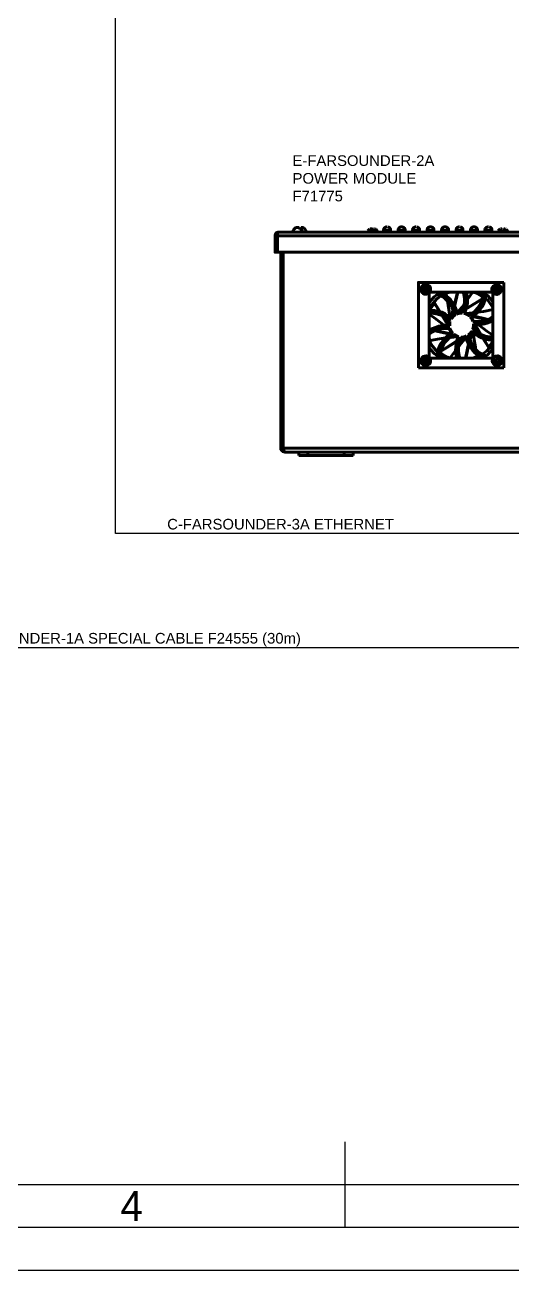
# Model space of a CAD drawing. Header units: millimetres. Extents: x 132530 to 133404, y 33424 to 34046.
# Drawn here: x 132707.1 to 132764.1, y 33424.2 to 33569.7 of the extents above; entities that cross this region are included whole.
import ezdxf

# ---------------------------------------------------------------- set-up
doc = ezdxf.new("R2010")
doc.units = ezdxf.units.MM
doc.layers.add('MAINS-Cajetin', color=73, linetype='Continuous')
doc.layers.add('P', color=250, linetype='Continuous', lineweight=100)

# ---------------------------------------------------------------- blocks, each defined once
blk = doc.blocks.new('Formato A3')
at = {"layer": 'MAINS-Cajetin'}
for points in [[(0, 0), (420, 0), (420, 297), (0, 297)], [(15, 5), (415, 5), (415, 292), (15, 292)], [(20, 10), (410, 10), (410, 287), (20, 287)]]:
    blk.add_lwpolyline(points, close=True, dxfattribs=at)
blk.add_lwpolyline([(215, 5), (215, 15)], dxfattribs=at)
at = {"layer": 'MAINS-Cajetin', "insert": (190, 7.5), "char_height": 3.5, "width": 4.44, "attachment_point": 5}
blk.add_mtext('4', dxfattribs=at)

msp = doc.modelspace()

# ---------------------------------------------------------------- linework, layer by layer
at = {"color": 3}
for p, q in [((132717.71, 33510.26), (132717.71, 33655.7)), ((132770.89, 33510.26), (132717.71, 33510.26)), ((132691.3, 33496.96), (132781.47, 33496.93))]:
    msp.add_line(p, q, dxfattribs=at)
at = {"layer": 'P', "color": 7}
for points in [[(132736.64, 33543.13), (132736.36, 33543.13), (132736.36, 33545.04), (132736.36, 33545.14), (132736.4, 33545.25), (132736.47, 33545.35), (132736.54, 33545.42)], [(132736.82, 33545.49), (132736.68, 33545.46), (132736.54, 33545.42)], [(132736.64, 33545.25), (132736.54, 33545.42)], [(132736.82, 33545.49), (132796.47, 33545.49), (132796.54, 33545.46), (132796.62, 33545.42), (132796.62, 33545.25), (132796.62, 33545.14), (132796.62, 33545.04), (132736.64, 33545.04)], [(132736.82, 33545.49), (132736.71, 33545.46), (132736.64, 33545.42), (132736.64, 33545.25), (132736.64, 33545.14), (132736.64, 33545.04)], [(132736.64, 33545.25), (132736.64, 33545.04), (132736.64, 33543.13)], [(132796.62, 33543.13), (132736.64, 33543.13), (132736.64, 33545.04)], [(132738.83, 33546.02), (132738.76, 33545.99), (132738.62, 33545.88), (132738.51, 33545.67), (132738.48, 33545.49)], [(132738.8, 33545.99), (132738.58, 33545.88), (132738.48, 33545.67), (132738.48, 33545.49)], [(132738.97, 33546.02), (132738.83, 33546.02)], [(132738.97, 33546.02), (132738.87, 33546.02)], [(132739.18, 33546.02), (132739.08, 33546.02), (132739.01, 33546.02)], [(132739.25, 33545.78), (132739.25, 33545.88), (132739.22, 33545.95), (132739.18, 33546.02)], [(132739.22, 33545.95), (132739.25, 33546.02)], [(132739.25, 33545.78), (132739.32, 33545.78)], [(132739.25, 33545.78), (132739.5, 33545.78), (132739.54, 33545.64), (132739.54, 33545.49)], [(132739.32, 33546.02), (132739.32, 33545.78)], [(132739.36, 33545.78), (132739.36, 33546.02)], [(132739.39, 33546.02), (132739.47, 33545.95), (132739.5, 33545.78)], [(132739.5, 33546.02), (132739.43, 33546.02)], [(132739.61, 33546.02), (132739.5, 33546.02)], [(132739.96, 33545.49), (132739.96, 33545.67), (132739.85, 33545.88), (132739.68, 33545.99), (132739.57, 33546.02)], [(132739.99, 33545.49), (132739.96, 33545.67), (132739.85, 33545.88), (132739.68, 33545.99), (132739.61, 33546.02)], [(132747.44, 33545.81), (132747.37, 33545.78), (132747.3, 33545.71), (132747.23, 33545.64)], [(132747.23, 33545.6), (132747.23, 33545.49)], [(132748.32, 33545.6), (132748.14, 33545.6), (132748, 33545.6), (132747.83, 33545.6), (132747.65, 33545.6), (132747.47, 33545.6), (132747.33, 33545.6), (132747.23, 33545.6)], [(132747.54, 33545.88), (132747.47, 33545.85)], [(132747.65, 33545.88), (132747.54, 33545.88)], [(132747.72, 33545.88), (132747.65, 33545.88)], [(132747.72, 33545.81), (132747.72, 33545.88)], [(132747.83, 33545.81), (132747.72, 33545.81)], [(132747.86, 33545.88), (132747.83, 33545.81)], [(132748, 33545.88), (132747.9, 33545.88)], [(132748.11, 33545.81), (132748.04, 33545.85)], [(132748.32, 33545.6), (132748.28, 33545.67), (132748.21, 33545.74), (132748.14, 33545.81)], [(132748.28, 33545.49), (132748.36, 33545.53), (132748.32, 33545.6)], [(132749.48, 33546.09), (132749.38, 33546.09), (132749.31, 33546.06), (132749.24, 33546.02), (132749.17, 33545.99), (132749.13, 33545.92), (132749.1, 33545.85), (132749.06, 33545.78), (132749.06, 33545.67)], [(132749.06, 33545.67), (132749.06, 33545.49)], [(132749.48, 33545.67), (132749.31, 33545.67), (132749.17, 33545.67), (132749.1, 33545.67)], [(132749.87, 33545.67), (132749.77, 33545.67), (132749.63, 33545.67), (132749.48, 33545.67)], [(132749.87, 33545.67), (132749.87, 33545.78), (132749.87, 33545.85), (132749.8, 33545.92), (132749.77, 33545.99), (132749.7, 33546.02), (132749.63, 33546.06), (132749.55, 33546.09)], [(132749.87, 33545.49), (132749.87, 33545.67)], [(132751.57, 33545.67), (132751.57, 33545.78), (132751.57, 33545.85), (132751.5, 33545.92), (132751.46, 33545.99), (132751.39, 33546.02), (132751.32, 33546.06), (132751.25, 33546.09), (132751.18, 33546.09), (132751.07, 33546.09), (132751, 33546.06), (132750.93, 33546.02), (132750.86, 33545.99), (132750.82, 33545.92), (132750.79, 33545.85), (132750.75, 33545.78), (132750.75, 33545.67)], [(132750.75, 33545.67), (132750.75, 33545.49)], [(132751.18, 33545.67), (132751, 33545.67), (132750.86, 33545.67), (132750.75, 33545.67)], [(132751.57, 33545.67), (132751.46, 33545.67), (132751.32, 33545.67), (132751.18, 33545.67)], [(132751.57, 33545.49), (132751.57, 33545.67)], [(132752.87, 33546.09), (132752.77, 33546.09), (132752.69, 33546.06), (132752.62, 33546.02), (132752.55, 33545.99), (132752.52, 33545.92), (132752.48, 33545.85), (132752.45, 33545.78), (132752.45, 33545.67)], [(132752.45, 33545.67), (132752.45, 33545.49)], [(132752.87, 33545.67), (132752.69, 33545.67), (132752.55, 33545.67), (132752.45, 33545.67)], [(132753.26, 33545.67), (132753.15, 33545.67), (132753.01, 33545.67), (132752.87, 33545.67)], [(132753.26, 33545.67), (132753.26, 33545.78), (132753.26, 33545.85), (132753.19, 33545.92), (132753.15, 33545.99), (132753.08, 33546.02), (132753.01, 33546.06), (132752.94, 33546.09)], [(132753.26, 33545.49), (132753.26, 33545.67)], [(132754.95, 33545.67), (132754.95, 33545.78), (132754.95, 33545.85), (132754.88, 33545.92), (132754.85, 33545.99), (132754.78, 33546.02), (132754.71, 33546.06), (132754.63, 33546.09), (132754.56, 33546.09), (132754.46, 33546.09), (132754.39, 33546.06), (132754.32, 33546.02), (132754.25, 33545.99), (132754.21, 33545.92), (132754.18, 33545.85), (132754.14, 33545.78), (132754.14, 33545.67)], [(132754.14, 33545.67), (132754.14, 33545.49)], [(132754.56, 33545.67), (132754.39, 33545.67), (132754.25, 33545.67), (132754.18, 33545.67)], [(132754.95, 33545.67), (132754.85, 33545.67), (132754.71, 33545.67), (132754.56, 33545.67)], [(132754.95, 33545.49), (132754.95, 33545.67)], [(132756.65, 33545.67), (132756.65, 33545.78), (132756.65, 33545.85), (132756.58, 33545.92), (132756.54, 33545.99), (132756.47, 33546.02), (132756.4, 33546.06), (132756.33, 33546.09), (132756.26, 33546.09), (132756.15, 33546.09), (132756.08, 33546.06), (132756.01, 33546.02), (132755.94, 33545.99), (132755.9, 33545.92), (132755.87, 33545.85), (132755.83, 33545.78), (132755.83, 33545.67)], [(132755.83, 33545.67), (132755.83, 33545.49)], [(132756.26, 33545.67), (132756.08, 33545.67), (132755.94, 33545.67), (132755.83, 33545.67)], [(132756.65, 33545.67), (132756.54, 33545.67), (132756.4, 33545.67), (132756.26, 33545.67)], [(132756.65, 33545.49), (132756.65, 33545.67)], [(132757.95, 33546.09), (132757.85, 33546.09), (132757.77, 33546.06), (132757.7, 33546.02), (132757.63, 33545.99), (132757.6, 33545.92), (132757.56, 33545.85), (132757.53, 33545.78), (132757.53, 33545.67)], [(132757.53, 33545.67), (132757.53, 33545.49)], [(132757.95, 33545.67), (132757.77, 33545.67), (132757.63, 33545.67), (132757.53, 33545.67)], [(132758.34, 33545.67), (132758.23, 33545.67), (132758.09, 33545.67), (132757.95, 33545.67)], [(132758.34, 33545.67), (132758.34, 33545.78), (132758.34, 33545.85), (132758.27, 33545.92), (132758.23, 33545.99), (132758.16, 33546.02), (132758.09, 33546.06), (132758.02, 33546.09)], [(132758.34, 33545.49), (132758.34, 33545.67)], [(132760.03, 33545.67), (132760.03, 33545.78), (132760.03, 33545.85), (132759.96, 33545.92), (132759.93, 33545.99), (132759.86, 33546.02), (132759.79, 33546.06), (132759.71, 33546.09), (132759.64, 33546.09), (132759.54, 33546.09), (132759.47, 33546.06), (132759.4, 33546.02), (132759.33, 33545.99), (132759.29, 33545.92), (132759.26, 33545.85), (132759.22, 33545.78), (132759.22, 33545.67)], [(132759.22, 33545.67), (132759.22, 33545.49)], [(132759.64, 33545.67), (132759.47, 33545.67), (132759.33, 33545.67), (132759.26, 33545.67)], [(132760.03, 33545.67), (132759.93, 33545.67), (132759.79, 33545.67), (132759.64, 33545.67)], [(132760.03, 33545.49), (132760.03, 33545.67)], [(132761.34, 33546.09), (132761.23, 33546.09), (132761.16, 33546.06), (132761.09, 33546.02), (132761.02, 33545.99), (132760.98, 33545.92), (132760.95, 33545.85), (132760.91, 33545.78), (132760.91, 33545.67)], [(132760.91, 33545.67), (132760.91, 33545.49)], [(132761.34, 33545.67), (132761.16, 33545.67), (132761.02, 33545.67), (132760.91, 33545.67)], [(132761.73, 33545.67), (132761.62, 33545.67), (132761.48, 33545.67), (132761.34, 33545.67)], [(132761.73, 33545.67), (132761.73, 33545.78), (132761.73, 33545.85), (132761.66, 33545.92), (132761.62, 33545.99), (132761.55, 33546.02), (132761.48, 33546.06), (132761.41, 33546.09)], [(132761.73, 33545.49), (132761.73, 33545.67)], [(132762.68, 33545.81), (132762.61, 33545.78), (132762.54, 33545.71), (132762.47, 33545.64)], [(132762.47, 33545.6), (132762.47, 33545.49)], [(132763.56, 33545.6), (132763.38, 33545.6), (132763.24, 33545.6), (132763.07, 33545.6), (132762.89, 33545.6), (132762.71, 33545.6), (132762.57, 33545.6), (132762.47, 33545.6)], [(132762.78, 33545.88), (132762.71, 33545.85)], [(132762.89, 33545.88), (132762.82, 33545.88)], [(132762.96, 33545.81), (132762.96, 33545.88)], [(132763.07, 33545.81), (132763, 33545.81)], [(132763.1, 33545.88), (132763.07, 33545.81)], [(132763.24, 33545.88), (132763.17, 33545.88)], [(132763.35, 33545.81), (132763.28, 33545.85)], [(132763.56, 33545.6), (132763.52, 33545.67), (132763.45, 33545.74), (132763.38, 33545.81)], [(132763.52, 33545.49), (132763.6, 33545.53), (132763.56, 33545.6)], [(132737.03, 33543.13), (132737.03, 33520.24)], [(132795.98, 33543.13), (132795.98, 33520.24), (132737.31, 33520.24), (132737.31, 33543.13)], [(132763.1, 33539.6), (132753.12, 33539.6), (132753.12, 33529.62)], [(132754.21, 33539.29), (132754.04, 33539.36), (132753.86, 33539.32), (132753.68, 33539.25), (132753.58, 33539.11), (132753.47, 33538.97), (132753.44, 33538.79), (132753.47, 33538.62), (132753.58, 33538.44), (132753.72, 33538.33), (132753.86, 33538.26), (132754.04, 33538.26), (132754.21, 33538.3), (132754.35, 33538.4), (132754.49, 33538.55), (132754.53, 33538.72), (132754.53, 33538.9), (132754.46, 33539.07), (132754.35, 33539.22), (132754.21, 33539.29)], [(132754.21, 33539.32), (132754.04, 33539.36), (132753.86, 33539.36), (132753.68, 33539.29), (132753.54, 33539.14), (132753.44, 33538.97), (132753.44, 33538.79), (132753.47, 33538.62), (132753.54, 33538.44), (132753.68, 33538.3), (132753.86, 33538.23), (132754.07, 33538.23), (132754.25, 33538.26), (132754.39, 33538.37), (132754.49, 33538.55), (132754.56, 33538.72), (132754.56, 33538.9), (132754.49, 33539.07), (132754.39, 33539.22), (132754.21, 33539.32)], [(132753.68, 33539), (132753.65, 33538.93), (132753.61, 33538.86)], [(132753.61, 33538.86), (132753.68, 33538.83), (132753.75, 33538.83)], [(132753.82, 33538.93), (132753.75, 33538.97), (132753.68, 33539)], [(132753.68, 33538.86), (132753.79, 33538.83)], [(132754, 33539), (132753.93, 33538.97), (132753.86, 33538.93), (132753.79, 33538.97), (132753.72, 33539)], [(132753.75, 33538.97), (132753.72, 33538.9)], [(132753.93, 33538.93), (132753.82, 33538.93)], [(132754.04, 33539), (132753.93, 33538.93)], [(132754.21, 33539.11), (132754.14, 33539.14), (132754.07, 33539.18), (132754.04, 33539.11), (132754, 33539.04)], [(132754.07, 33539.11), (132754.04, 33539)], [(132754.07, 33539.11), (132754.07, 33539.18)], [(132754.11, 33538.97), (132754.18, 33539.04), (132754.21, 33539.11)], [(132754.18, 33539.04), (132754.11, 33539.07)], [(132754.11, 33538.86), (132754.11, 33538.97)], [(132754.18, 33538.79), (132754.11, 33538.86)], [(132754.14, 33538.93), (132754.18, 33539), (132754.21, 33539.07)], [(132754.32, 33538.58), (132754.32, 33538.65), (132754.35, 33538.72), (132754.28, 33538.76), (132754.21, 33538.79), (132754.18, 33538.86)], [(132762.5, 33539.32), (132762.33, 33539.36), (132762.11, 33539.32), (132761.97, 33539.25), (132761.83, 33539.11), (132761.73, 33538.97), (132761.73, 33538.76), (132761.76, 33538.58), (132761.83, 33538.4), (132761.97, 33538.3), (132762.15, 33538.23), (132762.33, 33538.19), (132762.54, 33538.26), (132762.68, 33538.37), (132762.78, 33538.51), (132762.85, 33538.69), (132762.85, 33538.9), (132762.78, 33539.07), (132762.68, 33539.22), (132762.5, 33539.32)], [(132762.5, 33539.29), (132762.33, 33539.32), (132762.15, 33539.29), (132761.97, 33539.22), (132761.83, 33539.11), (132761.76, 33538.93), (132761.73, 33538.76), (132761.76, 33538.58), (132761.87, 33538.44), (132762.01, 33538.33), (132762.15, 33538.26), (132762.33, 33538.23), (132762.5, 33538.3), (132762.64, 33538.37), (132762.75, 33538.55), (132762.82, 33538.69), (132762.82, 33538.86), (132762.75, 33539.04), (132762.64, 33539.18), (132762.5, 33539.29)], [(132762.64, 33538.72), (132762.57, 33538.76), (132762.5, 33538.79), (132762.43, 33538.83), (132762.43, 33538.93), (132762.47, 33539), (132762.5, 33539.07), (132762.43, 33539.11), (132762.36, 33539.14), (132762.33, 33539.07), (132762.29, 33539), (132762.22, 33538.93), (132762.11, 33538.93), (132762.04, 33538.97), (132761.97, 33539), (132761.94, 33538.93), (132761.9, 33538.86)], [(132761.9, 33538.86), (132761.97, 33538.83), (132762.04, 33538.79)], [(132761.97, 33538.83), (132761.9, 33538.86)], [(132762.11, 33538.9), (132762.04, 33538.93), (132761.97, 33539)], [(132762.04, 33538.93), (132762.01, 33538.86)], [(132762.22, 33538.9), (132762.11, 33538.9)], [(132762.29, 33538.97), (132762.22, 33538.9)], [(132762.36, 33539.07), (132762.29, 33538.97)], [(132762.36, 33539.07), (132762.36, 33539.14)], [(132762.43, 33539.04), (132762.36, 33539.07)], [(132762.4, 33538.93), (132762.43, 33539.04), (132762.5, 33539.07)], [(132762.4, 33538.83), (132762.4, 33538.93)], [(132763.1, 33529.62), (132763.1, 33539.6)], [(132753.79, 33538.83), (132753.86, 33538.76)], [(132753.79, 33538.79), (132753.86, 33538.72)], [(132753.86, 33538.65), (132753.82, 33538.58), (132753.79, 33538.51)], [(132753.79, 33538.47), (132753.86, 33538.44), (132753.93, 33538.44), (132753.96, 33538.51), (132754, 33538.58), (132754.04, 33538.65)], [(132753.86, 33538.65), (132753.82, 33538.55), (132753.79, 33538.47)], [(132753.82, 33538.55), (132753.89, 33538.51)], [(132753.86, 33538.76), (132753.86, 33538.65)], [(132753.93, 33538.51), (132753.96, 33538.62)], [(132753.96, 33538.62), (132754.04, 33538.69)], [(132754.04, 33538.69), (132754.14, 33538.69)], [(132754.14, 33538.69), (132754.25, 33538.65), (132754.32, 33538.58)], [(132754.14, 33538.65), (132754.21, 33538.62), (132754.28, 33538.62)], [(132754.28, 33538.72), (132754.18, 33538.79)], [(132754.25, 33538.65), (132754.28, 33538.72)], [(132755.73, 33538.47), (132755.38, 33538.23), (132754.99, 33537.91), (132754.63, 33537.52), (132754.39, 33537.17)], [(132754.39, 33538.37), (132754.39, 33530.85)], [(132755.73, 33538.02), (132755.23, 33537.63), (132754.71, 33536.99), (132754.39, 33536.43)], [(132761.8, 33538.47), (132754.46, 33538.47)], [(132754.49, 33530.75), (132761.83, 33530.75), (132761.83, 33538.4)], [(132757.32, 33535.79), (132757.21, 33536.25), (132757.07, 33536.64), (132756.86, 33537.03), (132756.58, 33537.38), (132756.26, 33537.7), (132755.9, 33537.95), (132755.48, 33538.16), (132755.34, 33538.19)], [(132755.41, 33538.26), (132755.52, 33538.19), (132755.94, 33537.98), (132756.33, 33537.73), (132756.65, 33537.42), (132756.93, 33537.06), (132757.14, 33536.64), (132757.28, 33536.22), (132757.39, 33535.76)], [(132757.6, 33535.9), (132757.49, 33536.36), (132757.35, 33536.78), (132757.1, 33537.17), (132756.86, 33537.56), (132756.5, 33537.87), (132756.15, 33538.12), (132755.76, 33538.37), (132755.62, 33538.4)], [(132755.69, 33538.44), (132755.83, 33538.37), (132756.22, 33538.16), (132756.58, 33537.87), (132756.89, 33537.59), (132757.17, 33537.2), (132757.39, 33536.82), (132757.53, 33536.43), (132757.63, 33535.97), (132757.6, 33535.9)], [(132756.5, 33538.47), (132756.05, 33538.23)], [(132756.36, 33538.3), (132756.43, 33537.98)], [(132756.4, 33538.33), (132756.5, 33538.37), (132756.68, 33538.44), (132756.79, 33538.47)], [(132756.54, 33537.42), (132756.58, 33537.2), (132756.72, 33536.15), (132756.79, 33535.55)], [(132757.7, 33538.47), (132757.32, 33536.89)], [(132757.74, 33538.47), (132757.35, 33536.78)], [(132758.16, 33536.08), (132758.34, 33536.43), (132758.44, 33536.82), (132758.52, 33537.2), (132758.52, 33537.59), (132758.48, 33537.98), (132758.41, 33538.37), (132758.37, 33538.47)], [(132758.41, 33538.47), (132758.44, 33538.37), (132758.55, 33537.98), (132758.59, 33537.56), (132758.59, 33537.17), (132758.52, 33536.78), (132758.37, 33536.39), (132758.2, 33536.04)], [(132758.44, 33536.01), (132758.62, 33536.36), (132758.73, 33536.75), (132758.8, 33537.13), (132758.83, 33537.56), (132758.8, 33537.95), (132758.69, 33538.37), (132758.66, 33538.47)], [(132758.73, 33538.47), (132758.76, 33538.37), (132758.83, 33537.98), (132758.87, 33537.56), (132758.87, 33537.17), (132758.8, 33536.78), (132758.69, 33536.39), (132758.55, 33536.04)], [(132760.6, 33537.66), (132758.69, 33536.46)], [(132760.6, 33537.7), (132758.76, 33536.57)], [(132759.5, 33538.51), (132758.87, 33537.59)], [(132760.77, 33538.4), (132760.74, 33538.19), (132760.67, 33537.73), (132760.53, 33537.31), (132760.35, 33536.92), (132760.07, 33536.53), (132759.79, 33536.22), (132759.43, 33535.93), (132759.01, 33535.72)], [(132759.04, 33535.79), (132759.4, 33536.01), (132759.75, 33536.29), (132760.03, 33536.6), (132760.28, 33536.96), (132760.49, 33537.35), (132760.63, 33537.77), (132760.7, 33538.19), (132760.7, 33538.44)], [(132759.22, 33535.58), (132759.61, 33535.79), (132759.96, 33536.08), (132760.28, 33536.39), (132760.53, 33536.78), (132760.74, 33537.2), (132760.88, 33537.63), (132760.98, 33538.05), (132760.98, 33538.23)], [(132761.06, 33538.19), (132761.02, 33538.02), (132760.95, 33537.56), (132760.77, 33537.13), (132760.6, 33536.75), (132760.31, 33536.39), (132760.03, 33536.08), (132759.68, 33535.79), (132759.29, 33535.55), (132759.22, 33535.58)], [(132759.57, 33538.47), (132759.64, 33538.44), (132759.82, 33538.37), (132760, 33538.3), (132760.24, 33538.16), (132760.49, 33537.98), (132760.63, 33537.91)], [(132760.63, 33538.02), (132760.56, 33538.09), (132759.82, 33538.47)], [(132761.83, 33537.38), (132761.55, 33537.7), (132761.2, 33538.09), (132760.77, 33538.4), (132760.63, 33538.47)], [(132761.83, 33536.64), (132761.69, 33536.92), (132761.2, 33537.56), (132760.95, 33537.73)], [(132761.97, 33538.83), (132762.08, 33538.79)], [(132762.08, 33538.79), (132762.11, 33538.72), (132762.11, 33538.62), (132762.11, 33538.55), (132762.08, 33538.47), (132762.15, 33538.44), (132762.22, 33538.4), (132762.25, 33538.47), (132762.29, 33538.55)], [(132762.08, 33538.79), (132762.15, 33538.72)], [(132762.15, 33538.62), (132762.11, 33538.51)], [(132762.11, 33538.51), (132762.18, 33538.47)], [(132762.15, 33538.72), (132762.15, 33538.62)], [(132762.22, 33538.47), (132762.25, 33538.58)], [(132762.22, 33538.47), (132762.22, 33538.4)], [(132762.25, 33538.58), (132762.33, 33538.65)], [(132762.29, 33538.58), (132762.36, 33538.62)], [(132762.33, 33538.65), (132762.43, 33538.65)], [(132762.47, 33538.76), (132762.4, 33538.83)], [(132762.43, 33538.65), (132762.54, 33538.62), (132762.61, 33538.58)], [(132762.43, 33538.62), (132762.5, 33538.62), (132762.57, 33538.58)], [(132762.57, 33538.72), (132762.47, 33538.76)], [(132762.54, 33538.62), (132762.57, 33538.69)], [(132762.61, 33538.58), (132762.64, 33538.65)], [(132754.39, 33536.32), (132754.56, 33536.36), (132755.02, 33536.32), (132755.45, 33536.25), (132755.87, 33536.11), (132756.26, 33535.93), (132756.61, 33535.69), (132756.93, 33535.41), (132756.96, 33535.3)], [(132756.96, 33535.3), (132756.61, 33535.62), (132756.26, 33535.86), (132755.87, 33536.04), (132755.45, 33536.18), (132755.02, 33536.25), (132754.56, 33536.29), (132754.39, 33536.29)], [(132754.39, 33536.04), (132754.53, 33536.04), (132754.95, 33536.04), (132755.38, 33535.97), (132755.8, 33535.83), (132756.19, 33535.62), (132756.54, 33535.37), (132756.86, 33535.09)], [(132756.86, 33535.09), (132756.79, 33535.09), (132756.47, 33535.37), (132756.12, 33535.58), (132755.76, 33535.79), (132755.38, 33535.9), (132754.95, 33535.97), (132754.53, 33536.01), (132754.39, 33535.97)], [(132754.46, 33536.32), (132754.49, 33536.46), (132754.63, 33536.68), (132754.81, 33536.92), (132754.99, 33537.2)], [(132754.99, 33537.2), (132755.62, 33536.18)], [(132755.02, 33537.2), (132755.69, 33536.15)], [(132757.17, 33536.32), (132756.96, 33535.41)], [(132757.21, 33536.15), (132757.1, 33535.58)], [(132758.2, 33536.04), (132758.13, 33536.01), (132758.06, 33536.01), (132757.88, 33536.01), (132757.81, 33535.97), (132757.67, 33535.93), (132757.6, 33535.9)], [(132758.48, 33537.06), (132758.23, 33536.71), (132757.63, 33536.01)], [(132757.63, 33535.97), (132757.7, 33536.01), (132757.77, 33536.04), (132757.92, 33536.04), (132757.99, 33536.08), (132758.09, 33536.08)], [(132758.23, 33536.29), (132757.85, 33536.04)], [(132758.2, 33536.11), (132758.13, 33536.08)], [(132758.55, 33536.04), (132758.62, 33536.01), (132758.73, 33535.97), (132758.8, 33535.93), (132758.87, 33535.9), (132758.97, 33535.83), (132759.04, 33535.79), (132759.01, 33535.72), (132758.97, 33535.79), (132758.9, 33535.83), (132758.83, 33535.86), (132758.76, 33535.9), (132758.69, 33535.93), (132758.62, 33535.97), (132758.55, 33535.97), (132758.44, 33536.01)], [(132758.55, 33536.04), (132758.48, 33536.01)], [(132759.4, 33536.04), (132758.69, 33535.97)], [(132761.87, 33536.43), (132760.74, 33536.22), (132760.07, 33536.11)], [(132754.39, 33535.9), (132755.2, 33535.3), (132756.08, 33534.66), (132756.22, 33534.56)], [(132756.79, 33534.52), (132756.33, 33534.56), (132755.9, 33534.56), (132755.48, 33534.49), (132755.09, 33534.35), (132754.67, 33534.17), (132754.39, 33533.99)], [(132755.9, 33535.69), (132756.61, 33534.52)], [(132756.05, 33535.62), (132756.72, 33534.56)], [(132756.72, 33534.52), (132756.72, 33534.59), (132756.72, 33534.74), (132756.72, 33534.88), (132756.75, 33534.95), (132756.79, 33535.09)], [(132756.86, 33535.09), (132756.82, 33535.02), (132756.79, 33534.88), (132756.79, 33534.74), (132756.79, 33534.66), (132756.79, 33534.52)], [(132756.93, 33535.41), (132757, 33535.48), (132757.07, 33535.58), (132757.17, 33535.69), (132757.25, 33535.76), (132757.32, 33535.79), (132757.39, 33535.76), (132757.32, 33535.72), (132757.25, 33535.69), (132757.21, 33535.62), (132757.14, 33535.58), (132757.1, 33535.51), (132757.03, 33535.44), (132757, 33535.37), (132756.96, 33535.3)], [(132759.04, 33535.83), (132758.97, 33535.86)], [(132759.5, 33535.02), (132759.5, 33535.09), (132759.47, 33535.16), (132759.43, 33535.23), (132759.4, 33535.3), (132759.36, 33535.37), (132759.29, 33535.44), (132759.26, 33535.51), (132759.22, 33535.58)], [(132759.29, 33535.55), (132759.33, 33535.48), (132759.4, 33535.44), (132759.43, 33535.37), (132759.47, 33535.26), (132759.5, 33535.19), (132759.54, 33535.12)], [(132761.2, 33535.23), (132759.43, 33535.62)], [(132761.83, 33535.51), (132761.69, 33535.41), (132761.3, 33535.19), (132760.88, 33535.05), (132760.42, 33534.98), (132759.96, 33534.98), (132759.5, 33535.02)], [(132759.68, 33535.05), (132759.5, 33535.19)], [(132759.5, 33535.02), (132759.57, 33535.05)], [(132759.5, 33534.17), (132759.5, 33534.24), (132759.54, 33534.31), (132759.54, 33534.38), (132759.57, 33534.45), (132759.57, 33534.63), (132759.57, 33534.77)], [(132761.27, 33535.26), (132759.54, 33535.69)], [(132759.57, 33535.09), (132760, 33535.02), (132760.46, 33535.05), (132760.88, 33535.12), (132761.3, 33535.26), (132761.69, 33535.51), (132761.83, 33535.58)], [(132759.57, 33534.77), (132760, 33534.74), (132760.42, 33534.74), (132760.84, 33534.81), (132761.27, 33534.95), (132761.66, 33535.12), (132761.83, 33535.23)], [(132761.83, 33535.16), (132761.66, 33535.05), (132761.27, 33534.88), (132760.88, 33534.77), (132760.46, 33534.7), (132760.03, 33534.66), (132759.64, 33534.7), (132759.57, 33534.74)], [(132759.64, 33534.7), (132759.64, 33534.56), (132759.64, 33534.49), (132759.61, 33534.42), (132759.61, 33534.31), (132759.57, 33534.24), (132759.57, 33534.17)], [(132760.31, 33533.61), (132759.61, 33534.7)], [(132760.42, 33533.57), (132759.75, 33534.7)], [(132761.83, 33533.43), (132761.13, 33533.92), (132760.28, 33534.56), (132760.14, 33534.7)], [(132761.83, 33535.09), (132761.73, 33535.12)], [(132754.39, 33533.64), (132754.63, 33533.82), (132755.06, 33534.03), (132755.48, 33534.17), (132755.94, 33534.28), (132756.36, 33534.28), (132756.82, 33534.21)], [(132756.79, 33534.17), (132756.33, 33534.21), (132755.9, 33534.21), (132755.45, 33534.1), (132755.02, 33533.96), (132754.63, 33533.75), (132754.39, 33533.57)], [(132754.39, 33534.17), (132754.63, 33534.1)], [(132754.39, 33534.14), (132754.56, 33534.06)], [(132754.46, 33532.83), (132754.42, 33532.97), (132754.39, 33533.04)], [(132754.49, 33532.83), (132755.59, 33533.01), (132756.29, 33533.11)], [(132755.06, 33533.96), (132756.79, 33533.54)], [(132755.13, 33533.99), (132756.93, 33533.61)], [(132755.31, 33531.07), (132755.31, 33531.24), (132755.41, 33531.67), (132755.55, 33532.09), (132755.76, 33532.48), (132756.01, 33532.87), (132756.33, 33533.18), (132756.65, 33533.47), (132757.03, 33533.71), (132757.1, 33533.68)], [(132757.14, 33533.68), (132756.75, 33533.43), (132756.4, 33533.15), (132756.08, 33532.83), (132755.8, 33532.48), (132755.59, 33532.05), (132755.45, 33531.63), (132755.38, 33531.17), (132755.34, 33531)], [(132755.59, 33530.85), (132755.59, 33531.07), (132755.66, 33531.52), (132755.8, 33531.95), (132756.01, 33532.34), (132756.26, 33532.69), (132756.58, 33533.01), (132756.93, 33533.29), (132757.32, 33533.5)], [(132757.32, 33533.43), (132756.93, 33533.22), (132756.61, 33532.97), (132756.29, 33532.65), (132756.05, 33532.3), (132755.87, 33531.91), (132755.73, 33531.49), (132755.66, 33531.07), (132755.62, 33530.78)], [(132756.68, 33534.17), (132756.86, 33534.03)], [(132757.03, 33533.71), (132756.96, 33533.82), (132756.89, 33533.92), (132756.86, 33533.99), (132756.82, 33534.1), (132756.79, 33534.17)], [(132756.82, 33534.21), (132756.86, 33534.14), (132756.89, 33534.06), (132756.93, 33533.99), (132756.96, 33533.92), (132757, 33533.85), (132757.03, 33533.78), (132757.14, 33533.68)], [(132756.96, 33533.18), (132757.63, 33533.25)], [(132757.28, 33533.43), (132757.39, 33533.39)], [(132757.81, 33533.22), (132757.67, 33533.25), (132757.6, 33533.29), (132757.49, 33533.32), (132757.42, 33533.36), (132757.32, 33533.43), (132757.32, 33533.5), (132757.39, 33533.47), (132757.46, 33533.43), (132757.53, 33533.39), (132757.6, 33533.36), (132757.67, 33533.32), (132757.74, 33533.29), (132757.81, 33533.25)], [(132757.63, 33530.75), (132757.56, 33530.89), (132757.49, 33531.28), (132757.46, 33531.67), (132757.49, 33532.05), (132757.53, 33532.48), (132757.63, 33532.83), (132757.81, 33533.22), (132757.88, 33533.25)], [(132757.88, 33533.25), (132757.74, 33532.87), (132757.6, 33532.48), (132757.53, 33532.09), (132757.53, 33531.7), (132757.56, 33531.28), (132757.63, 33530.89), (132757.67, 33530.75)], [(132757.92, 33530.75), (132757.88, 33530.89), (132757.81, 33531.28), (132757.74, 33531.67), (132757.77, 33532.09), (132757.85, 33532.48), (132757.95, 33532.87), (132758.13, 33533.22)], [(132758.16, 33533.15), (132758.02, 33532.79), (132757.88, 33532.44), (132757.81, 33532.05), (132757.81, 33531.63), (132757.85, 33531.24), (132757.95, 33530.85), (132757.99, 33530.75)], [(132757.88, 33532.16), (132758.13, 33532.51), (132758.73, 33533.22)], [(132758.09, 33532.97), (132758.48, 33533.18)], [(132758.13, 33533.22), (132758.23, 33533.22), (132758.3, 33533.22), (132758.44, 33533.25), (132758.59, 33533.29), (132758.69, 33533.32), (132758.76, 33533.36)], [(132758.13, 33533.22), (132758.16, 33533.15)], [(132758.16, 33533.11), (132758.23, 33533.18)], [(132758.69, 33533.25), (132758.59, 33533.22), (132758.52, 33533.18), (132758.37, 33533.18), (132758.23, 33533.15)], [(132760.7, 33530.78), (132760.53, 33530.85), (132760.14, 33531.07), (132759.75, 33531.35), (132759.47, 33531.67), (132759.19, 33532.02), (132758.97, 33532.41), (132758.8, 33532.83), (132758.69, 33533.25), (132758.73, 33533.32)], [(132758.76, 33533.36), (132758.83, 33532.9), (132759.01, 33532.48), (132759.22, 33532.05), (132759.5, 33531.7), (132759.82, 33531.38), (132760.17, 33531.1), (132760.6, 33530.89), (132760.74, 33530.82)], [(132758.97, 33533.47), (132759.04, 33533.5), (132759.08, 33533.57), (132759.15, 33533.61), (132759.22, 33533.68), (132759.26, 33533.75), (132759.36, 33533.85), (132759.4, 33533.92)], [(132758.97, 33533.47), (132759.04, 33533.43)], [(132760.98, 33531), (132760.81, 33531.03), (132760.42, 33531.24), (132760.03, 33531.52), (132759.71, 33531.81), (132759.43, 33532.2), (132759.22, 33532.58), (132759.04, 33533.01), (132758.97, 33533.47)], [(132759.04, 33533.43), (132759.12, 33533.01), (132759.29, 33532.58), (132759.5, 33532.2), (132759.75, 33531.84), (132760.07, 33531.52), (132760.46, 33531.28), (132760.84, 33531.1), (132761.02, 33531.03)], [(132759.4, 33533.82), (132759.33, 33533.71), (132759.22, 33533.61), (132759.15, 33533.54), (132759.08, 33533.47)], [(132759.12, 33533.11), (132759.26, 33533.68)], [(132759.19, 33532.9), (132759.4, 33533.82)], [(132759.4, 33533.92), (132759.71, 33533.64), (132760.1, 33533.39), (132760.49, 33533.18), (132760.91, 33533.04), (132761.34, 33532.97), (132761.76, 33532.97), (132761.83, 33532.97)], [(132759.4, 33533.82), (132759.4, 33533.89)], [(132761.83, 33532.9), (132761.76, 33532.9), (132761.34, 33532.9), (132760.91, 33533.01), (132760.49, 33533.11), (132760.1, 33533.32), (132759.71, 33533.54), (132759.4, 33533.82)], [(132761.83, 33533.18), (132761.37, 33533.22), (132760.95, 33533.29), (132760.53, 33533.43), (132760.17, 33533.61), (132759.82, 33533.85), (132759.5, 33534.17)], [(132759.57, 33534.17), (132759.86, 33533.89), (132760.21, 33533.64), (132760.6, 33533.47), (132760.98, 33533.32), (132761.41, 33533.25), (132761.8, 33533.25)], [(132759.82, 33531.81), (132759.79, 33532.05), (132759.61, 33533.11), (132759.57, 33533.71)], [(132761.34, 33532.02), (132760.63, 33533.11)], [(132761.34, 33532.05), (132760.74, 33533.08)], [(132754.39, 33532.83), (132754.63, 33532.34), (132755.16, 33531.67), (132755.38, 33531.49)], [(132754.39, 33532.02), (132754.63, 33531.7), (132754.99, 33531.31), (132755.38, 33531), (132755.73, 33530.75)], [(132755.73, 33531.52), (132757.6, 33532.65)], [(132755.76, 33531.56), (132757.63, 33532.79)], [(132756.82, 33530.75), (132757.49, 33531.67)], [(132758.62, 33530.75), (132758.97, 33532.44)], [(132758.66, 33530.75), (132759.04, 33532.34)], [(132760.63, 33531.21), (132761.13, 33531.6), (132761.66, 33532.23), (132761.83, 33532.62)], [(132760.63, 33530.75), (132760.77, 33530.82), (132761.2, 33531.14), (132761.55, 33531.52), (132761.83, 33531.84)], [(132761.83, 33532.79), (132761.73, 33532.55), (132761.55, 33532.3), (132761.34, 33532.05)], [(132754.21, 33530.96), (132754.04, 33531.03), (132753.86, 33531), (132753.68, 33530.93), (132753.54, 33530.78), (132753.44, 33530.61), (132753.44, 33530.43), (132753.47, 33530.25), (132753.54, 33530.08), (132753.68, 33529.97), (132753.86, 33529.9), (132754.07, 33529.87), (132754.25, 33529.94), (132754.39, 33530.04), (132754.49, 33530.18), (132754.56, 33530.36), (132754.56, 33530.54), (132754.49, 33530.71), (132754.39, 33530.85), (132754.21, 33530.96)], [(132754.21, 33530.96), (132754.04, 33531), (132753.86, 33530.96), (132753.68, 33530.89), (132753.58, 33530.78), (132753.47, 33530.61), (132753.44, 33530.43), (132753.47, 33530.25), (132753.58, 33530.11), (132753.72, 33529.97), (132753.86, 33529.9), (132754.04, 33529.9), (132754.21, 33529.94), (132754.35, 33530.04), (132754.49, 33530.18), (132754.53, 33530.36), (132754.53, 33530.54), (132754.46, 33530.71), (132754.35, 33530.85), (132754.21, 33530.96)], [(132754, 33530.64), (132753.93, 33530.61), (132753.86, 33530.61), (132753.75, 33530.64), (132753.68, 33530.64), (132753.65, 33530.57), (132753.61, 33530.5)], [(132753.61, 33530.5), (132753.72, 33530.47), (132753.79, 33530.43), (132753.86, 33530.4), (132753.86, 33530.29), (132753.82, 33530.22), (132753.79, 33530.15), (132753.86, 33530.11), (132753.93, 33530.08), (132753.96, 33530.15), (132754, 33530.22), (132754.04, 33530.29)], [(132753.82, 33530.57), (132753.75, 33530.61), (132753.68, 33530.64)], [(132753.68, 33530.5), (132753.79, 33530.47)], [(132753.75, 33530.61), (132753.72, 33530.54)], [(132753.79, 33530.47), (132753.86, 33530.4)], [(132753.93, 33530.57), (132753.82, 33530.57)], [(132753.86, 33530.29), (132753.82, 33530.18)], [(132753.82, 33530.18), (132753.89, 33530.15)], [(132753.86, 33530.4), (132753.86, 33530.29)], [(132754.04, 33530.64), (132753.93, 33530.57)], [(132753.93, 33530.15), (132753.96, 33530.25)], [(132753.93, 33530.15), (132753.93, 33530.08)], [(132753.96, 33530.25), (132754.04, 33530.33)], [(132754.14, 33530.5), (132754.14, 33530.61), (132754.18, 33530.68), (132754.21, 33530.75), (132754.14, 33530.78), (132754.07, 33530.82), (132754.04, 33530.75), (132754, 33530.68)], [(132754.07, 33530.75), (132754.04, 33530.64)], [(132754.04, 33530.33), (132754.14, 33530.33)], [(132754.18, 33530.71), (132754.07, 33530.75)], [(132754.11, 33530.61), (132754.18, 33530.71)], [(132754.11, 33530.5), (132754.11, 33530.61)], [(132754.18, 33530.43), (132754.11, 33530.5)], [(132754.14, 33530.33), (132754.25, 33530.29), (132754.32, 33530.22)], [(132754.14, 33530.29), (132754.21, 33530.25), (132754.28, 33530.25)], [(132754.32, 33530.22), (132754.35, 33530.29), (132754.35, 33530.36), (132754.28, 33530.4), (132754.21, 33530.43), (132754.18, 33530.5)], [(132754.28, 33530.4), (132754.18, 33530.43)], [(132754.25, 33530.29), (132754.28, 33530.36)], [(132754.28, 33530.4), (132754.35, 33530.36)], [(132755.69, 33531.24), (132755.8, 33531.14), (132756.5, 33530.75)], [(132756.82, 33530.75), (132756.68, 33530.78), (132756.54, 33530.85), (132756.33, 33530.96), (132756.12, 33531.07), (132755.87, 33531.24), (132755.73, 33531.35)], [(132759.96, 33530.93), (132759.82, 33530.85), (132759.68, 33530.82), (132759.47, 33530.75)], [(132759.79, 33530.75), (132760.28, 33531)], [(132759.96, 33530.93), (132759.93, 33531.24)], [(132762.57, 33530.96), (132762.4, 33531.03), (132762.18, 33531), (132762.04, 33530.93), (132761.9, 33530.78), (132761.8, 33530.61), (132761.76, 33530.43), (132761.8, 33530.25), (132761.9, 33530.08), (132762.04, 33529.97), (132762.22, 33529.9), (132762.4, 33529.87), (132762.57, 33529.94), (132762.75, 33530.04), (132762.85, 33530.18), (132762.93, 33530.36), (132762.93, 33530.54), (132762.85, 33530.71), (132762.71, 33530.85), (132762.57, 33530.96)], [(132762.57, 33530.96), (132762.4, 33531), (132762.22, 33530.96), (132762.04, 33530.89), (132761.9, 33530.78), (132761.83, 33530.61), (132761.8, 33530.43), (132761.83, 33530.25), (132761.94, 33530.11), (132762.08, 33529.97), (132762.22, 33529.9), (132762.4, 33529.9), (132762.57, 33529.94), (132762.71, 33530.04), (132762.82, 33530.18), (132762.89, 33530.36), (132762.89, 33530.54), (132762.82, 33530.71), (132762.71, 33530.85), (132762.57, 33530.96)], [(132762.04, 33530.64), (132762.01, 33530.57), (132761.97, 33530.5)], [(132761.97, 33530.5), (132762.04, 33530.47), (132762.15, 33530.43)], [(132762.08, 33530.61), (132762.04, 33530.54)], [(132762.04, 33530.5), (132762.15, 33530.47)], [(132762.18, 33530.57), (132762.08, 33530.61)], [(132762.18, 33530.61), (132762.11, 33530.64)], [(132762.15, 33530.47), (132762.22, 33530.4)], [(132762.18, 33530.4), (132762.18, 33530.29), (132762.15, 33530.22)], [(132762.15, 33530.15), (132762.22, 33530.11), (132762.29, 33530.08), (132762.29, 33530.15), (132762.33, 33530.22)], [(132762.29, 33530.61), (132762.18, 33530.61)], [(132762.29, 33530.57), (132762.18, 33530.57)], [(132762.22, 33530.29), (132762.18, 33530.18)], [(132762.18, 33530.18), (132762.25, 33530.15)], [(132762.22, 33530.4), (132762.22, 33530.29)], [(132762.36, 33530.64), (132762.29, 33530.61)], [(132762.36, 33530.64), (132762.29, 33530.57)], [(132762.29, 33530.15), (132762.33, 33530.25)], [(132762.29, 33530.15), (132762.29, 33530.08)], [(132762.33, 33530.25), (132762.4, 33530.33)], [(132762.36, 33530.22), (132762.4, 33530.29), (132762.5, 33530.29), (132762.57, 33530.25), (132762.64, 33530.22), (132762.68, 33530.29), (132762.71, 33530.36), (132762.64, 33530.4), (132762.57, 33530.43), (132762.5, 33530.5), (132762.5, 33530.61), (132762.54, 33530.68), (132762.57, 33530.75), (132762.5, 33530.78), (132762.43, 33530.82), (132762.4, 33530.75), (132762.36, 33530.68)], [(132762.43, 33530.75), (132762.36, 33530.64)], [(132762.4, 33530.33), (132762.5, 33530.33)], [(132762.5, 33530.71), (132762.43, 33530.75)], [(132762.47, 33530.61), (132762.5, 33530.71), (132762.57, 33530.75)], [(132762.47, 33530.5), (132762.47, 33530.61)], [(132762.54, 33530.43), (132762.47, 33530.5)], [(132762.5, 33530.33), (132762.61, 33530.29), (132762.64, 33530.22)], [(132762.64, 33530.4), (132762.54, 33530.43)], [(132762.61, 33530.29), (132762.64, 33530.36)], [(132762.64, 33530.4), (132762.71, 33530.36)], [(132753.12, 33529.62), (132763.1, 33529.62)], [(132737.03, 33520.24), (132737.03, 33520.09), (132737.14, 33519.95), (132737.24, 33519.85), (132737.38, 33519.81), (132737.49, 33519.78)], [(132737.03, 33520.24), (132737.31, 33520.24)], [(132739.11, 33519.78), (132737.49, 33519.78), (132737.42, 33519.88), (132737.38, 33520.02), (132737.35, 33520.17), (132737.31, 33520.24)], [(132739.15, 33519.39), (132739.15, 33519.78)], [(132740.21, 33519.78), (132739.78, 33519.78), (132739.43, 33519.78), (132739.22, 33519.78), (132739.15, 33519.78)], [(132739.15, 33519.39), (132739.22, 33519.39), (132739.43, 33519.39), (132739.78, 33519.39), (132740.21, 33519.39)], [(132740.21, 33519.78), (132740.21, 33519.39)], [(132744.44, 33519.78), (132740.21, 33519.78)], [(132740.21, 33519.39), (132744.44, 33519.39)], [(132744.44, 33519.78), (132744.44, 33519.39)], [(132745.5, 33519.78), (132745.39, 33519.78), (132745.18, 33519.78), (132744.83, 33519.78), (132744.44, 33519.78)], [(132744.44, 33519.39), (132744.83, 33519.39), (132745.18, 33519.39), (132745.39, 33519.39), (132745.5, 33519.39)], [(132745.5, 33519.78), (132745.5, 33519.39)], [(132787.8, 33519.78), (132745.5, 33519.78)]]:
    msp.add_lwpolyline(points, dxfattribs=at)

# ---------------------------------------------------------------- block references
at = {"layer": 'MAINS-Cajetin'}
msp.add_blockref('Formato A3', (132529.58, 33424.17), dxfattribs=at)

# ---------------------------------------------------------------- texts
at = {"color": 7, "char_height": 1.2422, "attachment_point": 1}
for s, insert, width in [('{\\fSwis721 Lt BT|b0|i0|c0|p34;E-FARSOUNDER-2A\\PPOWER MODULE\\PF71775}', (132738.41, 33554.46), 23.4003), ('{\\fSwis721 Lt BT|b0|i0|c0|p34;C-FARSOUNDER-3A ETHERNET}', (132723.75, 33511.97), 29.984), ('{\\fSwis721 Lt BT|b0|i0|c0|p34;C-FARSOUNDER-1A SPECIAL CABLE F24555 (30m)}', (132697.34, 33498.64), 40.0257)]:
    msp.add_mtext(s, dxfattribs=dict(at, insert=insert, width=width))

doc.saveas('drawing.dxf')
